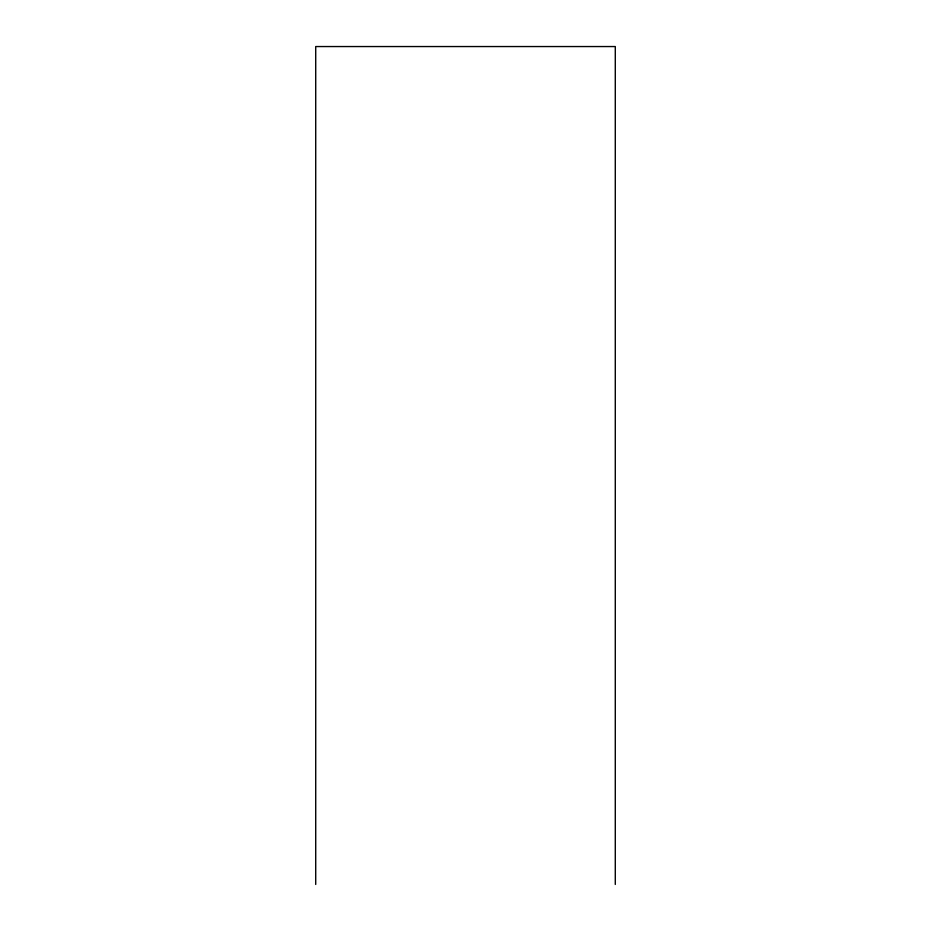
<?xml version="1.0" encoding="UTF-8"?>
<svg xmlns="http://www.w3.org/2000/svg" width="931" height="931" viewBox="0 0 931 931"><rect width="100%" height="100%" fill="white"/><g stroke="black" fill="none" stroke-linecap="round" stroke-linejoin="round"><path stroke-width="1.4" d="M615.286 884.45L615.286 46.55L315.714 46.55L315.714 884.45"/></g></svg>
